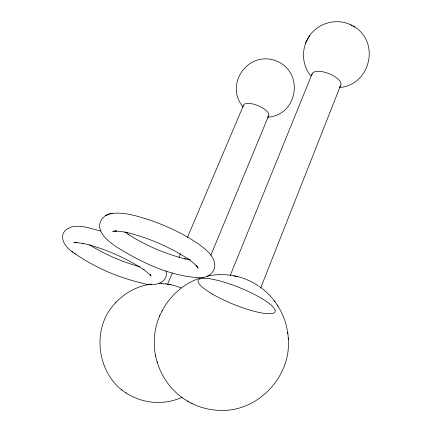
<?xml version="1.0" encoding="UTF-8"?>
<svg xmlns="http://www.w3.org/2000/svg" width="432" height="432" viewBox="0 0 432 432"><rect width="100%" height="100%" fill="white"/><g stroke="black" fill="none" stroke-linecap="round" stroke-linejoin="round"><path stroke-width="0.65" d="M351.707 25.321C339.471 18.679 323.525 21.433 313.6 31.001C301.401 42.541 299.97 63.196 310.948 76.021M203.207 277.171C174.782 284.769 154.132 312.795 154.267 342.063C154.03 366.104 167.346 389.912 188.449 401.614M260.69 287.977L340.427 85.844M230.218 275.503L312.093 73.867M210.832 255.258L268.58 115.927M167.389 284.726L172.395 272.932M178.978 257.413L180.56 253.687M187.407 237.546L243.502 105.327M159.613 315.959L159.862 315.446M161.951 311.008L162.205 310.484M309.793 35.365L305.635 42.984M115.884 302.524C88.846 329.524 97.556 380.603 132.413 396.511C147.787 404.174 166.601 404.449 182.191 397.229M115.538 302.87C124.902 292.664 137.884 285.768 151.654 284.056M202.678 277.603C209.239 276.988 215.379 271.42 214.801 264.503C213.802 255.209 205.394 249.145 198.488 243.977C183.757 233.863 167.411 226.276 150.606 220.32C138.272 216.416 125.404 212.053 112.282 213.354C104.981 213.835 98.296 220.574 99.819 228.112C101.779 236.471 109.334 241.812 115.884 246.569C141.269 262.397 169.933 276.345 200.254 277.798M114.653 230.909L112.811 231.493L116.699 231.012L115.15 231.05L120.749 231.428L127.737 232.697L126.625 232.438C148.462 237.811 169.479 246.834 188.347 259.07L187.391 258.433L192.996 262.597L196.997 266.35L195.961 265.199L198.169 268.304L197.284 266.549M75.735 242.271L73.894 242.849L77.139 242.492L75.708 242.536L83.392 243.454L82.237 243.216C104.182 248.314 125.221 257.542 144.077 269.838L143.17 269.19L147.803 272.722L150.995 276.032L150.282 274.73L150.849 275.864L150.498 274.358M105.44 215.708L106.969 214.99M107.077 214.936L110.198 213.851M110.711 213.727L112.282 213.354M207.128 276.183C217.042 273.937 227.48 274.088 237.341 276.545M339.255 87.577C371.92 85.007 380.997 38.583 350.789 24.824M267.586 117.25C298.085 115.252 304.587 71.815 276.08 60.885C248.476 50.096 223.906 84.31 243.103 106.958M159.03 283.576L165.985 283.943L171.05 284.807M161.384 283.581L162.011 283.635M165.472 283.905L165.985 283.943M190.609 259.929L184.388 258.714L185.35 258.919C165.062 253.838 145.546 245.446 127.942 234.149L128.768 234.716L124.724 231.849M167.713 284.186L168.356 284.305M139.709 266.738C121.997 261.862 104.971 254.389 89.332 244.755M100.624 231.017C89.602 228.447 75.308 222.026 65.351 230.342C58.293 237.767 66.031 247.99 72.889 252.239M187.591 401.15C197.57 407.084 209.137 410.254 220.741 410.4C258.757 411.691 291.892 375.592 288.214 337.948M191.678 403.337L192.11 403.569M352.89 25.979L354.775 27.011M259.362 286.524C276.502 298.355 287.496 318.46 288.338 339.266M71.939 251.527C93.247 266.949 118.071 277.668 143.694 283.489C152.685 286.848 168.782 283.576 166.082 271.058M121.527 389.551L122.089 389.956M125.906 392.747L126.284 393.017M74.515 253.454L75.389 254.113M277.258 305.014L278.111 306.266M274.369 300.85L275.141 301.973M155.488 355.212L155.714 356.141M157.064 361.66L157.27 362.491M287.696 332.527L287.815 333.817M243.437 105.84A13.64 5.011 22.7 0 1 258.903 106.072A13.64 5.011 22.7 0 1 267.716 116.689M169.393 284.612A14.44 2.884 22.8 0 1 181.046 287.906M311.915 75.168A15.439 6.388 21.4 0 1 329.281 73.753A15.439 6.388 21.4 0 1 339.703 86.513M233.723 275.913A16.47 3.731 22.1 0 1 258.412 286.151M212.576 294.17A41.521 8.861 22.2 0 0 274.79 312.206A41.521 8.861 22.2 0 0 222.55 281.696A41.521 8.861 22.2 0 0 212.576 294.17"/></g></svg>
